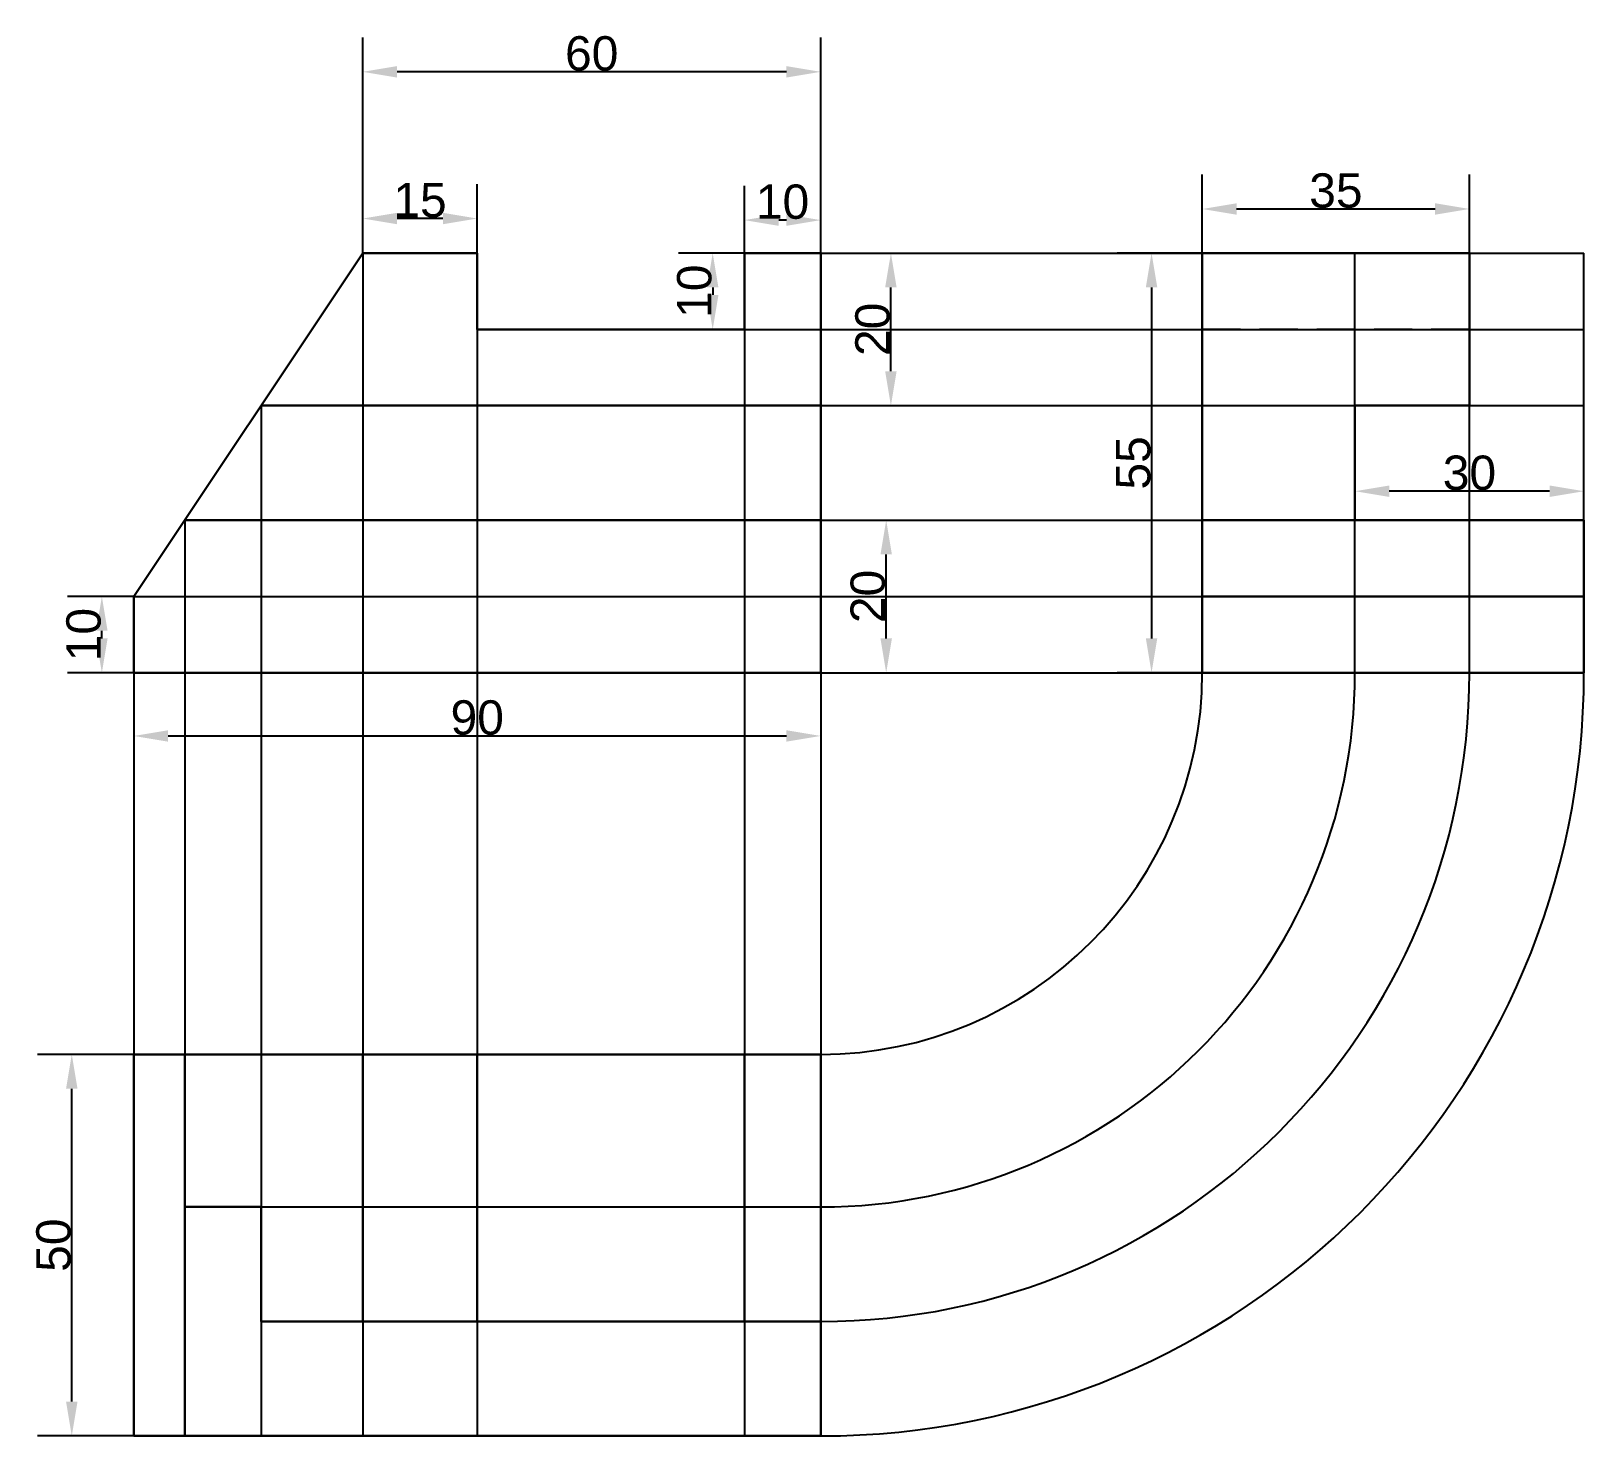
# Model space of a CAD drawing. Header units: inches. Extents: x -13 to 190, y -100 to 84.
import ezdxf

# ---------------------------------------------------------------- set-up
doc = ezdxf.new("R2010")
doc.units = ezdxf.units.IN
doc.header["$LTSCALE"] = 10
doc.header["$MEASUREMENT"] = 0
doc.linetypes.add('DASHED', pattern=[0.75, 0.5, -0.25])
doc.layers.add('ajutator', color=82, linetype='Continuous')
doc.layers.add('contur', color=164, linetype='Continuous', lineweight=30)
doc.layers.add('nevazute', color=170, linetype='DASHED', lineweight=30)
doc.styles.add('Text 4.5', font='arial.ttf')
doc.dimstyles.new('Cote 4.5', dxfattribs={"dimtxt": 4.5, "dimasz": 4.5, "dimexe": 4.5, "dimexo": 0, "dimgap": 0.09, "dimtad": 1, "dimdec": 0, "dimzin": 0, "dimdsep": 46, "dimtxsty": 'Text 4.5', "dimcen": 0.09, "dimadec": 0, "dimazin": 0, "dimtfac": 1, "dimtdec": 0, "dimtofl": 0, "dimtmove": 0, "dimatfit": 0, "dimfxl": 1, "dimtolj": 1, "dimtzin": 0, "dimarcsym": 1})

# ---------------------------------------------------------------- blocks, each defined once
blk = doc.blocks.new('*D4')
at = {"color": 0, "lineweight": -2, "transparency": 16777216}
for p, q in [((0, -50), (-12.62, -50)), ((-8.12, -95.5), (-8.12, -54.5)), ((0, -100), (-12.62, -100))]:
    blk.add_line(p, q, dxfattribs=at)
at = {"color": 0, "transparency": 16777216}
for points in [[(-8.87, -54.5), (-7.37, -54.5), (-8.12, -50)], [(-8.87, -95.5), (-7.37, -95.5), (-8.12, -100)]]:
    blk.add_solid(points, dxfattribs=at)
at = {"layer": 'Defpoints', "color": 0, "transparency": 16777216}
for p in [(-8.12, -50), (0, -50), (0, -100)]:
    blk.add_point(p, dxfattribs=at)
at = {"color": 0, "transparency": 16777216, "insert": (-10.5, -75), "char_height": 4.5, "attachment_point": 5, "rotation": 90, "style": 'Text 4.5'}
blk.add_mtext('\\A1;50', dxfattribs=at)
blk = doc.blocks.new('*D5')
at = {"color": 0, "lineweight": -2, "transparency": 16777216}
for p, q in [((0, 0), (0, -12.78)), ((90, 0), (90, -12.78)), ((4.5, -8.28), (85.5, -8.28))]:
    blk.add_line(p, q, dxfattribs=at)
at = {"color": 0, "transparency": 16777216}
for points in [[(4.5, -7.53), (4.5, -9.03), (0, -8.28)], [(85.5, -7.53), (85.5, -9.03), (90, -8.28)]]:
    blk.add_solid(points, dxfattribs=at)
at = {"layer": 'Defpoints', "color": 0, "transparency": 16777216}
for p in [(0, 0), (90, 0), (90, -8.28)]:
    blk.add_point(p, dxfattribs=at)
at = {"color": 0, "transparency": 16777216, "insert": (45, -5.89), "char_height": 4.5, "attachment_point": 5, "style": 'Text 4.5'}
blk.add_mtext('\\A1;90', dxfattribs=at)
blk = doc.blocks.new('*D7')
at = {"color": 0, "lineweight": -2, "transparency": 16777216}
for p, q in [((0, 10), (-8.68, 10)), ((-4.18, 4.5), (-4.18, 5.5)), ((0, 0), (-8.68, 0))]:
    blk.add_line(p, q, dxfattribs=at)
at = {"color": 0, "transparency": 16777216}
for points in [[(-4.93, 5.5), (-3.43, 5.5), (-4.18, 10)], [(-4.93, 4.5), (-3.43, 4.5), (-4.18, 0)]]:
    blk.add_solid(points, dxfattribs=at)
at = {"layer": 'Defpoints', "color": 0, "transparency": 16777216}
for p in [(-4.18, 10), (0, 10), (0, 0)]:
    blk.add_point(p, dxfattribs=at)
at = {"color": 0, "transparency": 16777216, "insert": (-6.56, 5), "char_height": 4.5, "attachment_point": 5, "rotation": 90, "style": 'Text 4.5'}
blk.add_mtext('\\A1;10', dxfattribs=at)
blk = doc.blocks.new('*D8')
at = {"color": 0, "lineweight": -2, "transparency": 16777216}
for p, q in [((90, 20), (103.08, 20)), ((98.58, 4.5), (98.58, 15.5)), ((90, 0), (103.08, 0))]:
    blk.add_line(p, q, dxfattribs=at)
at = {"color": 0, "transparency": 16777216}
for points in [[(97.83, 15.5), (99.33, 15.5), (98.58, 20)], [(97.83, 4.5), (99.33, 4.5), (98.58, 0)]]:
    blk.add_solid(points, dxfattribs=at)
at = {"layer": 'Defpoints', "color": 0, "transparency": 16777216}
for p in [(90, 20), (98.58, 20), (90, 0)]:
    blk.add_point(p, dxfattribs=at)
at = {"color": 0, "transparency": 16777216, "insert": (96.19, 10), "char_height": 4.5, "attachment_point": 5, "rotation": 90, "style": 'Text 4.5'}
blk.add_mtext('\\A1;20', dxfattribs=at)
blk = doc.blocks.new('*D9')
at = {"color": 0, "lineweight": -2, "transparency": 16777216}
for p, q in [((90, 55), (103.7, 55)), ((99.2, 39.5), (99.2, 50.5)), ((90, 35), (103.7, 35))]:
    blk.add_line(p, q, dxfattribs=at)
at = {"color": 0, "transparency": 16777216}
for points in [[(98.45, 50.5), (99.95, 50.5), (99.2, 55)], [(98.45, 39.5), (99.95, 39.5), (99.2, 35)]]:
    blk.add_solid(points, dxfattribs=at)
at = {"layer": 'Defpoints', "color": 0, "transparency": 16777216}
for p in [(90, 55), (99.2, 55), (90, 35)]:
    blk.add_point(p, dxfattribs=at)
at = {"color": 0, "transparency": 16777216, "insert": (96.81, 45), "char_height": 4.5, "attachment_point": 5, "rotation": 90, "style": 'Text 4.5'}
blk.add_mtext('\\A1;20', dxfattribs=at)
blk = doc.blocks.new('*D10')
at = {"color": 0, "lineweight": -2, "transparency": 16777216}
for p, q in [((30, 55), (30, 83.24)), ((90, 55), (90, 83.24)), ((85.5, 78.74), (34.5, 78.74))]:
    blk.add_line(p, q, dxfattribs=at)
at = {"color": 0, "transparency": 16777216}
for points in [[(34.5, 79.49), (34.5, 77.99), (30, 78.74)], [(85.5, 79.49), (85.5, 77.99), (90, 78.74)]]:
    blk.add_solid(points, dxfattribs=at)
at = {"layer": 'Defpoints', "color": 0, "transparency": 16777216}
for p in [(30, 78.74), (30, 55), (90, 55)]:
    blk.add_point(p, dxfattribs=at)
at = {"color": 0, "transparency": 16777216, "insert": (60, 81.13), "char_height": 4.5, "attachment_point": 5, "style": 'Text 4.5'}
blk.add_mtext('\\A1;60', dxfattribs=at)
blk = doc.blocks.new('*D11')
at = {"color": 0, "lineweight": -2, "transparency": 16777216}
for p, q in [((80, 55), (71.35, 55)), ((75.85, 50.5), (75.85, 49.5)), ((80, 45), (71.35, 45))]:
    blk.add_line(p, q, dxfattribs=at)
at = {"color": 0, "transparency": 16777216}
for points in [[(75.1, 50.5), (76.6, 50.5), (75.85, 55)], [(75.1, 49.5), (76.6, 49.5), (75.85, 45)]]:
    blk.add_solid(points, dxfattribs=at)
at = {"layer": 'Defpoints', "color": 0, "transparency": 16777216}
for p in [(80, 55), (75.85, 45), (80, 45)]:
    blk.add_point(p, dxfattribs=at)
at = {"color": 0, "transparency": 16777216, "insert": (73.46, 50), "char_height": 4.5, "attachment_point": 5, "rotation": 90, "style": 'Text 4.5'}
blk.add_mtext('\\A1;10', dxfattribs=at)
blk = doc.blocks.new('*D12')
at = {"color": 0, "lineweight": -2, "transparency": 16777216}
for p, q in [((140, 55), (128.85, 55)), ((133.35, 50.5), (133.35, 4.5)), ((140, 0), (128.85, 0))]:
    blk.add_line(p, q, dxfattribs=at)
at = {"color": 0, "transparency": 16777216}
for points in [[(132.6, 50.5), (134.1, 50.5), (133.35, 55)], [(132.6, 4.5), (134.1, 4.5), (133.35, 0)]]:
    blk.add_solid(points, dxfattribs=at)
at = {"layer": 'Defpoints', "color": 0, "transparency": 16777216}
for p in [(140, 55), (140, 0), (133.35, 0)]:
    blk.add_point(p, dxfattribs=at)
at = {"color": 0, "transparency": 16777216, "insert": (130.97, 27.5), "char_height": 4.5, "attachment_point": 5, "rotation": 90, "style": 'Text 4.5'}
blk.add_mtext('\\A1;55', dxfattribs=at)
blk = doc.blocks.new('*D13')
at = {"color": 0, "lineweight": -2, "transparency": 16777216}
for p, q in [((140, 55), (140, 65.27)), ((175, 55), (175, 65.27)), ((144.5, 60.77), (170.5, 60.77))]:
    blk.add_line(p, q, dxfattribs=at)
at = {"color": 0, "transparency": 16777216}
for points in [[(144.5, 61.52), (144.5, 60.02), (140, 60.77)], [(170.5, 61.52), (170.5, 60.02), (175, 60.77)]]:
    blk.add_solid(points, dxfattribs=at)
at = {"layer": 'Defpoints', "color": 0, "transparency": 16777216}
for p in [(175, 60.77), (140, 55), (175, 55)]:
    blk.add_point(p, dxfattribs=at)
at = {"color": 0, "transparency": 16777216, "insert": (157.5, 63.16), "char_height": 4.5, "attachment_point": 5, "style": 'Text 4.5'}
blk.add_mtext('\\A1;35', dxfattribs=at)
blk = doc.blocks.new('*D14')
at = {"color": 0, "lineweight": -2, "transparency": 16777216}
for p, q in [((80, 55), (80, 63.81)), ((90, 55), (90, 63.81)), ((85.5, 59.31), (84.5, 59.31))]:
    blk.add_line(p, q, dxfattribs=at)
at = {"color": 0, "transparency": 16777216}
for points in [[(84.5, 60.06), (84.5, 58.56), (80, 59.31)], [(85.5, 60.06), (85.5, 58.56), (90, 59.31)]]:
    blk.add_solid(points, dxfattribs=at)
at = {"layer": 'Defpoints', "color": 0, "transparency": 16777216}
for p in [(80, 59.31), (80, 55), (90, 55)]:
    blk.add_point(p, dxfattribs=at)
at = {"color": 0, "transparency": 16777216, "insert": (85, 61.7), "char_height": 4.5, "attachment_point": 5, "style": 'Text 4.5'}
blk.add_mtext('\\A1;10', dxfattribs=at)
blk = doc.blocks.new('*D15')
at = {"color": 0, "lineweight": -2, "transparency": 16777216}
for p, q in [((30, 55), (30, 64.02)), ((45, 55), (45, 64.02)), ((40.5, 59.52), (34.5, 59.52))]:
    blk.add_line(p, q, dxfattribs=at)
at = {"color": 0, "transparency": 16777216}
for points in [[(34.5, 60.27), (34.5, 58.77), (30, 59.52)], [(40.5, 60.27), (40.5, 58.77), (45, 59.52)]]:
    blk.add_solid(points, dxfattribs=at)
at = {"layer": 'Defpoints', "color": 0, "transparency": 16777216}
for p in [(30, 59.52), (30, 55), (45, 55)]:
    blk.add_point(p, dxfattribs=at)
at = {"color": 0, "transparency": 16777216, "insert": (37.5, 61.91), "char_height": 4.5, "attachment_point": 5, "style": 'Text 4.5'}
blk.add_mtext('\\A1;15', dxfattribs=at)
blk = doc.blocks.new('*D16')
at = {"color": 0, "lineweight": -2, "transparency": 16777216}
for p, q in [((160, 20), (160, 28.29)), ((190, 20), (190, 28.29)), ((185.5, 23.79), (164.5, 23.79))]:
    blk.add_line(p, q, dxfattribs=at)
at = {"color": 0, "transparency": 16777216}
for points in [[(164.5, 24.54), (164.5, 23.04), (160, 23.79)], [(185.5, 24.54), (185.5, 23.04), (190, 23.79)]]:
    blk.add_solid(points, dxfattribs=at)
at = {"layer": 'Defpoints', "color": 0, "transparency": 16777216}
for p in [(160, 23.79), (160, 20), (190, 20)]:
    blk.add_point(p, dxfattribs=at)
at = {"color": 0, "transparency": 16777216, "insert": (175, 26.18), "char_height": 4.5, "attachment_point": 5, "style": 'Text 4.5'}
blk.add_mtext('\\A1;30', dxfattribs=at)

msp = doc.modelspace()

# ---------------------------------------------------------------- linework, layer by layer
at = {"layer": 'ajutator'}
for p, q in [((30, 55), (30, -100)), ((90, 55), (190, 55)), ((140, 0), (140, 55)), ((160, 0), (160, 55)), ((175, 0), (175, 55)), ((190, 0), (190, 55)), ((45, 45), (45, -100)), ((80, 45), (80, -100)), ((80, 45), (190, 45)), ((16.67, 35), (16.67, -100)), ((90, 35), (190, 35)), ((6.67, 20), (6.67, -100)), ((90, 20), (190, 20)), ((0, 10), (190, 10)), ((0, 0), (0, -100)), ((90, 0), (90, -100)), ((90, 0), (190, 0)), ((16.67, -70), (90, -70))]:
    msp.add_line(p, q, dxfattribs=at)
for radius in [50, 85, 100, 70]:
    msp.add_arc((90, 0), radius, 270, 0, dxfattribs=at)
at = {"layer": 'contur'}
for p, q in [((30, 55), (0, 10)), ((45, 55), (30, 55)), ((45, 45), (45, 55)), ((90, 55), (80, 55)), ((80, 55), (80, 45)), ((90, 35), (90, 55)), ((140, 0), (140, 55)), ((140, 55), (175, 55)), ((175, 35), (175, 55)), ((80, 45), (45, 45)), ((90, 35), (16.67, 35)), ((90, 20), (90, 35)), ((160, 20), (160, 35)), ((160, 35), (175, 35)), ((90, 20), (6.67, 20)), ((90, 0), (90, 20)), ((190, 20), (140, 20)), ((190, 20), (190, 0)), ((0, 0), (0, 10)), ((140, 10), (190, 10)), ((0, 0), (90, 0)), ((190, 0), (140, 0)), ((0, -50), (90, -50)), ((0, -100), (0, -50)), ((6.67, -50), (6.67, -100)), ((30, -85), (30, -50)), ((45, -50), (45, -85)), ((80, -85), (80, -50)), ((90, -50), (90, -100)), ((16.67, -70), (6.67, -70)), ((16.67, -85), (16.67, -70)), ((16.67, -85), (30, -85)), ((30, -85), (90, -85)), ((90, -100), (0, -100))]:
    msp.add_line(p, q, dxfattribs=at)
at = {"layer": 'nevazute'}
msp.add_line((175, 45), (140, 45), dxfattribs=at)

# ---------------------------------------------------------------- dimensions: what is measured, and where the dimension line sits
for base, p1, p2, picture, middle in [((30, 78.74), (90, 55), (30, 55), '*D10', (60, 81.13)), ((175, 60.77), (140, 55), (175, 55), '*D13', (157.5, 63.16)), ((30, 59.52), (45, 55), (30, 55), '*D15', (37.5, 61.91)), ((80, 59.31), (90, 55), (80, 55), '*D14', (85, 61.7)), ((160, 23.79), (190, 20), (160, 20), '*D16', (175, 26.18)), ((90, -8.28), (0, 0), (90, 0), '*D5', (45, -5.89))]:
    dim = msp.add_linear_dim(base=base, p1=p1, p2=p2, dimstyle='Cote 4.5')
    dim.commit()
    dim.dimension.update_dxf_attribs({"geometry": picture, "text_midpoint": middle})
for base, p1, p2, picture, middle in [((75.85, 45), (80, 55), (80, 45), '*D11', (73.46, 50)), ((99.2, 55), (90, 35), (90, 55), '*D9', (96.81, 45)), ((133.35, 0), (140, 55), (140, 0), '*D12', (130.97, 27.5)), ((98.58, 20), (90, 0), (90, 20), '*D8', (96.19, 10)), ((-4.18, 10), (0, 0), (0, 10), '*D7', (-6.56, 5)), ((-8.12, -50), (0, -100), (0, -50), '*D4', (-10.5, -75))]:
    dim = msp.add_linear_dim(base=base, p1=p1, p2=p2, angle=90, dimstyle='Cote 4.5')
    dim.commit()
    dim.dimension.update_dxf_attribs({"geometry": picture, "text_midpoint": middle})

doc.saveas('drawing.dxf')
